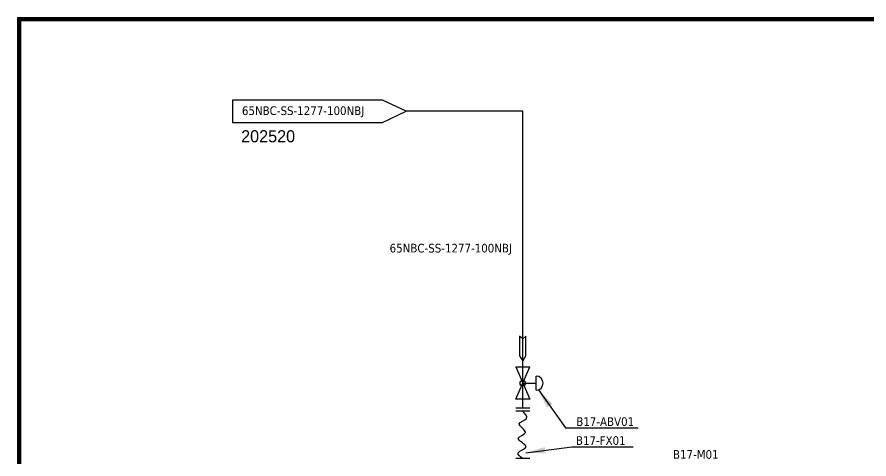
# Model space of a CAD drawing. Header units: millimetres. Extents: x -6314 to 11113, y -129 to 3675.
# Drawn here: x 285 to 1380, y 3107 to 3675 of the extents above; entities that cross this region are included whole.
import ezdxf

# ---------------------------------------------------------------- set-up
doc = ezdxf.new("R2010")
doc.units = ezdxf.units.MM
doc.layers.add('HW LINE', color=1, linetype='Continuous')
doc.layers.add('Reference', color=6, linetype='Continuous')
doc.layers.add('TITLE TEXT', color=7, linetype='Continuous', lineweight=20)
doc.dimstyles.new('ISO-25', dxfattribs={"dimtxt": 2.5, "dimasz": 2.5, "dimexe": 1.25, "dimexo": 0.625, "dimtad": 1, "dimtxsty": 'Standard', "dimcen": 2.5, "dimadec": 0, "dimazin": 0, "dimtfac": 1, "dimtmove": 0, "dimatfit": 3, "dimfxl": 1, "dimarcsym": 0})

msp = doc.modelspace()

# ---------------------------------------------------------------- linework, layer by layer
for p, q in [((934.9, 3553.7), (785.1, 3553.7)), ((934.9, 3273.3), (934.9, 3553.7)), ((934.9, 3172), (934.9, 3273.3))]:
    msp.add_line(p, q)
at = {"linetype": 'Continuous', "lineweight": -3}
for p, q in [((925.8, 3183.3), (944, 3224.9)), ((925.8, 3224.9), (944, 3183.3)), ((925.8, 3224.9), (944, 3224.9)), ((951.9, 3195), (951.9, 3213.2)), ((934.9, 3204.1), (951.9, 3204.1)), ((944, 3183.3), (925.8, 3183.3)), ((944, 3172), (925.8, 3172)), ((944, 3168.2), (925.8, 3168.2)), ((944, 3107.1), (925.8, 3107.1))]:
    msp.add_line(p, q, dxfattribs=at)
msp.add_circle((934.9, 3204.1), 3.45)
msp.add_arc((951.9, 3204.1), 9.1, 270, 90, dxfattribs=at)
msp.add_spline([(934.9, 3107.1), (928.9, 3114.6), (939.1, 3122), (929.1, 3133.3), (938.3, 3140.7), (930.2, 3151.7), (939.8, 3158.8), (934.9, 3168.2)], degree=3)
at = {"layer": 'HW LINE'}
msp.add_lwpolyline([(930.8, 3239.3), (934.9, 3232.4), (939, 3239.3), (939, 3264.7), (934.9, 3261.2), (930.8, 3264.7), (930.8, 3239.3)], close=True, dxfattribs=at)
at = {"layer": 'Reference'}
msp.add_lwpolyline([(754.3, 3568.2), (561.8, 3568.2), (561.8, 3539.1), (754.3, 3539.1), (785.1, 3553.7)], close=True, dxfattribs=at)
at = {"layer": 'TITLE TEXT', "ltscale": 5, "const_width": 5.38}
msp.add_lwpolyline([(5403.4, 3672.2), (5403.4, 53.6), (287.3, 53.6), (287.3, 3672.2)], close=True, dxfattribs=at)

# ---------------------------------------------------------------- texts
at = {"char_height": 11.166, "width": 777.184}
for s, insert, attachment_point in [('\\pxt9;{\\fTahoma|b0|i0|c0|p34;65NBC-SS-1277-100NBJ}', (573.8, 3560.1), 1), ('\\pxt9;{\\fTahoma|b0|i0|c0|p34;65NBC-SS-1277-100NBJ}', (763.7, 3383.3), 1), ('{\\fTahoma|b0|i0|c0|p34;B17-ABV01}', (1078, 3160.2), 3), ('{\\fTahoma|b0|i0|c0|p34;B17-FX01}', (1003.2, 3135.9), 1), ('{\\fTahoma|b0|i0|c0|p34;B17-M01}', (1186.6, 3118), 3)]:
    msp.add_mtext(s, dxfattribs=dict(at, insert=insert, attachment_point=attachment_point))
at = {"layer": 'Reference', "insert": (572.7, 3529.4), "char_height": 15.57, "attachment_point": 1}
msp.add_mtext_dynamic_manual_height_columns('202520', width=393.671, gutter_width=12.5, heights=[0], dxfattribs=at)

# ---------------------------------------------------------------- leaders
at = {"linetype": 'Continuous', "lineweight": -3}
for points in [[(954.9, 3195.3), (989.7, 3146.7), (1083.4, 3146.7)], [(938.9, 3114.5), (997.9, 3122.4), (1076.9, 3122.4)]]:
    msp.add_leader(points, dimstyle='ISO-25', override={"dimscale": 10, "dimtad": 0}, dxfattribs=at)

doc.saveas('drawing.dxf')
